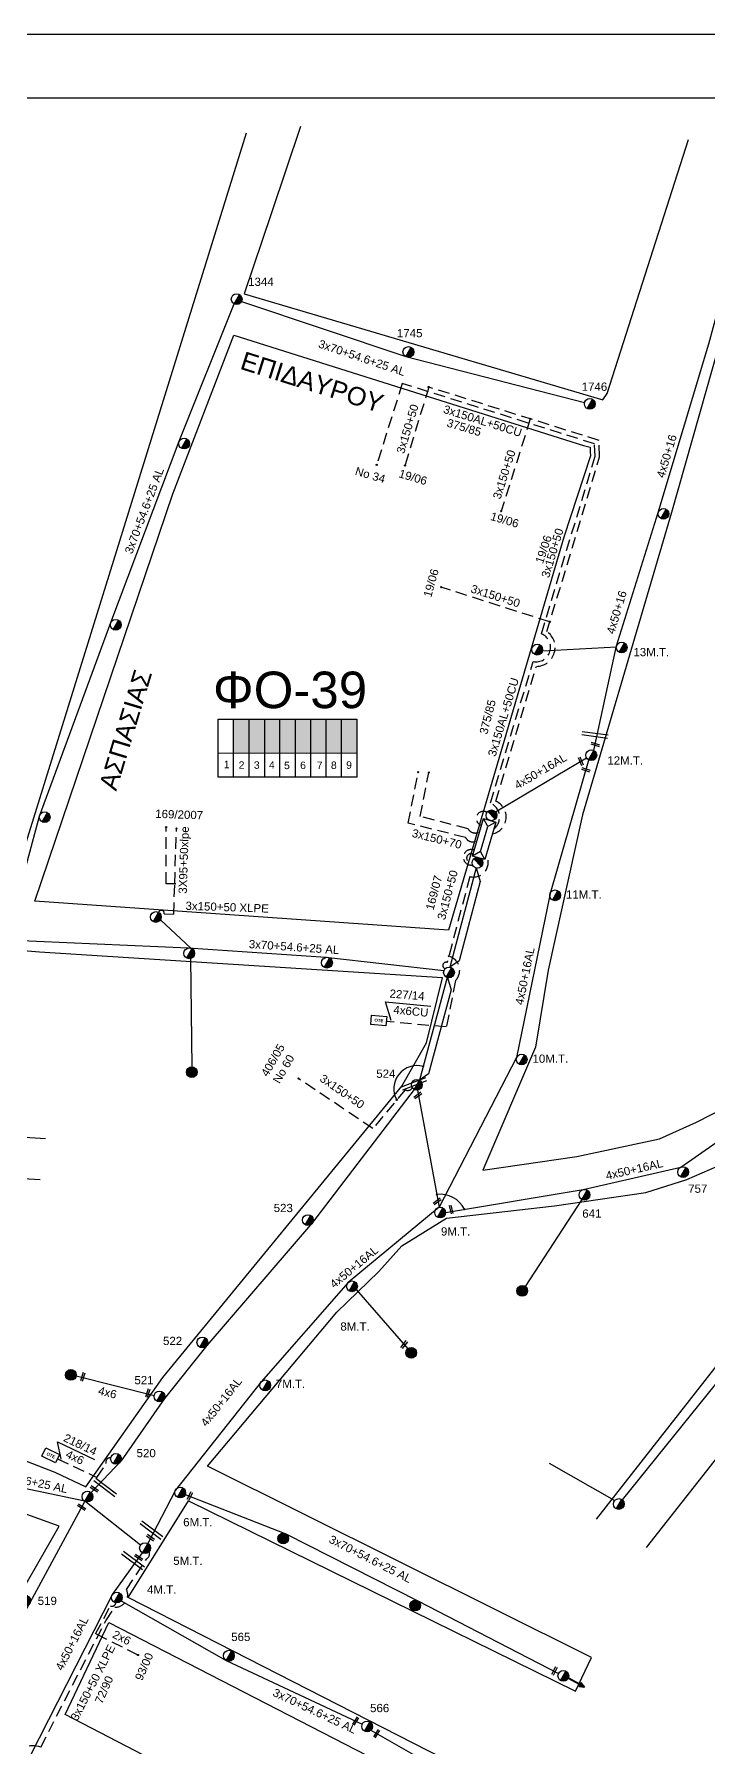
# Model space of a CAD drawing. Header units: millimetres. Extents: x 4998 to 7216, y 1887 to 2914.
# Drawn here: x 5246.8 to 5394.3, y 2533.7 to 2908.5 of the extents above; entities that cross this region are included whole.
import ezdxf
from ezdxf.enums import TextEntityAlignment as Align

# ---------------------------------------------------------------- set-up
doc = ezdxf.new("R2010")
doc.units = ezdxf.units.MM
doc.linetypes.add('DASHED', pattern=[19.05, 12.7, -6.35])
for name, color, linetype, lineweight in [('2x6', 7, 'SYN_LINE', 30), ('3x150+50', 7, 'Continuous', 30), ('3x150+50 XLPE', 7, 'SYN_LINE', 30), ('3x150+70', 7, 'Continuous', 30), ('3x150+70AL', 7, 'DASHED', 30), ('3x150AL+50CU', 7, 'Continuous', 30), ('3x70+54.6+25 AL', 7, 'SYN_LINE', 30), ('3X95+50', 7, 'Continuous', 30), ('4x50', 7, 'Continuous', 30), ('4x50+16', 7, 'Continuous', 30), ('4x50+16AL', 7, 'Continuous', 30), ('4x6', 7, 'SYN_LINE', 30), ('4x6CU', 7, 'Continuous', 30), ('Υπόβαθρο ΔΕΗ', 7, 'Continuous', 30)]:
    doc.layers.add(name, color=color, linetype=linetype, lineweight=lineweight)
for name, color, linetype in [('Pillar OTE', 7, 'Continuous'), ('text οδών', 7, 'Continuous'), ('text_kalodion', 7, 'Continuous'), ('Επίτονοι', 7, 'Continuous'), ('Επιγραφές - Σχήματα', 7, 'Continuous'), ('Καλώδια ΧΤ   3x150AL+50CU', 7, 'DASHED'), ('Μηχανική τομή', 7, 'Continuous'), ('Στύλος Ξύλινος', 7, 'Continuous'), ('Στύλος Ξύλινος @ 1', 7, 'Continuous'), ('Στύλος ΦΜ', 7, 'Continuous'), ('Στύλος ΦΜ @ 1', 7, 'Continuous'), ('Συνδέσεις', 7, 'Continuous'), ('Τομή', 7, 'Continuous'), ('Υποσταθμός εναέριος 2 στύλων', 7, 'Continuous'), ('Υποσταθμός πόλεως', 7, 'Continuous')]:
    doc.layers.add(name, color=color, linetype=linetype)
doc.styles.add('arial', font='ARIAL.TTF')
doc.styles.get("Standard").update_dxf_attribs({"font": 'ARIAL.TTF'})
doc.linetypes.add('SYN_LINE', pattern='A,0.5,-0.0001,["/\\/\\/\\/",Standard,S=0.1,R=0,X=0,Y=-0.05],-0.25', length=0.7501)
doc.dimstyles.new('ISO-25', dxfattribs={"dimtxt": 2.5, "dimasz": 2.5, "dimexe": 1.25, "dimexo": 0.625, "dimtad": 1, "dimtxsty": 'Standard', "dimcen": 2.5, "dimadec": 0, "dimazin": 0, "dimtfac": 1, "dimtmove": 0, "dimatfit": 3, "dimfxl": 1, "dimarcsym": 0})

# ---------------------------------------------------------------- blocks, each defined once
blk = doc.blocks.new('ΥΠΟΣΤΑΘΜΟΣ ΕΝΑΕΡΙΟΣ ΕΠΙ 2 ΣΤΥΛΩΝ')
at = {"layer": 'Υποσταθμός εναέριος 2 στύλων', "linetype": 'Continuous'}
for points in [[(-11.97, -2.11, 0.574793), (-8.45, -0.07, 0.268822), (-9.64, 1.98)], [(9.68, -2.15, 0.574793), (13.19, -0.1, 0.268822), (12.01, 1.95)]]:
    blk.add_hatch(color=256, dxfattribs=at).paths.add_polyline_path(points)
for p, q in [((-11.97, -2.11), (-9.64, 1.98)), ((9.68, -2.15), (12.01, 1.95))]:
    blk.add_line(p, q, dxfattribs=at)
for centre in [(-10.81, -0.07), (10.84, -0.1)]:
    blk.add_circle(centre, 2.36, dxfattribs=at)
at = {"layer": 'Υποσταθμός πόλεως', "linetype": 'Continuous', "ltscale": 40}
blk.add_lwpolyline([(-8.57, 2.82), (8.57, 2.82), (8.57, -2.82), (-8.57, -2.82)], close=True, dxfattribs=at)
for points in [[(-5.75, 0), (-8.57, 2.82)], [(-8.57, -2.82), (-5.75, 0)], [(-5.75, 0), (5.75, 0)], [(5.75, 0), (8.57, 2.82)], [(8.57, -2.82), (5.75, 0)]]:
    blk.add_lwpolyline(points, dxfattribs=at)
at = {"layer": 'Υποσταθμός εναέριος 2 στύλων', "ltscale": 40, "flags": 1}
for tag, p in [('ΜΕΤΑΣΧΗΜΑΤΙΣΜΟΣ', (14.09, 2.51)), ('ΙΣΧΥΣ', (14.07, -0.28)), ('ΑΡΙΘΜΟΣ', (14.19, -3))]:
    blk.add_attdef(tag, p, '', height=1.8, dxfattribs=at)
blk = doc.blocks.new('ΥΠΑΡΧΩΝ ΤΣΙΜΕΝΤΕΝΙΟΣ ΣΤΥΛΟΣ')
at = {"layer": 'Στύλος ΦΜ'}
blk.add_hatch(color=7, dxfattribs=at).paths.add_polyline_path([(-1.29, -2.28, 0.574793), (2.62, 0, 0.268822), (1.3, 2.27)])
at = {"layer": 'Στύλος ΦΜ', "color": 7}
blk.add_line((-1.29, -2.28), (1.3, 2.27), dxfattribs=at)
blk.add_circle((0, 0), 2.62, dxfattribs=at)
at = {"layer": 'Στύλος ΦΜ', "flags": 4}
for tag, p in [('ΑΡΙΘΜΟΣ', (-4.68, 8.05)), ('ΤΥΠΟΣ', (-4.91, 3.03))]:
    blk.add_attdef(tag, p, '', height=4, dxfattribs=at)
blk = doc.blocks.new('ΥΠΑΡΧΩΝ ΞΥΛΙΝΟΣ ΣΤΥΛΟΣ')
at = {"layer": 'Στύλος Ξύλινος'}
h = blk.add_hatch(color=7, dxfattribs=at)
h.paths.add_polyline_path([(-2.62, 0, 0.270008), (-1.29, -2.28), (1.3, 2.27, 0.576266)])
h.paths.add_polyline_path([(-1.29, -2.28, 0.574793), (2.62, 0, 0.268822), (1.3, 2.27)])
at = {"layer": 'Στύλος Ξύλινος', "color": 7}
blk.add_line((-1.29, -2.28), (1.3, 2.27), dxfattribs=at)
blk.add_circle((0, 0), 2.62, dxfattribs=at)
at = {"layer": 'Στύλος Ξύλινος', "flags": 4}
for tag, p in [('ΑΡΙΘΜΟΣ', (-4.91, 8.6)), ('ΤΥΠΟΣ', (-4.85, 3.39))]:
    blk.add_attdef(tag, p, '', height=4, dxfattribs=at)
blk = doc.blocks.new('_ΣΥΝΔΕΣΗ')
at = {"layer": 'Συνδέσεις', "linetype": 'SYN_LINE', "ltscale": 40}
blk.add_hatch(color=256, dxfattribs=at).paths.add_polyline_path([(0.5, 0, 1), (-0.5, 0, 1)])
at = {"layer": 'Συνδέσεις'}
blk.add_circle((0, 0), 0.5, dxfattribs=at)
blk = doc.blocks.new('ΤΟΜΗ')
at = {"layer": 'Τομή', "ltscale": 40}
for p, q in [((-5.7, 0), (17.1, 0)), ((-5.7, -2.8), (17.1, -2.8))]:
    blk.add_line(p, q, dxfattribs=at)
blk = doc.blocks.new('ΜΗΧΑΝΙΚΗ ΤΟΜΗ')
at = {"layer": 'Μηχανική τομή', "ltscale": 40}
for p, q in [((-1.9, 0.8), (5.7, 0.8)), ((-1.9, -0.8), (5.7, -0.8))]:
    blk.add_line(p, q, dxfattribs=at)
blk = doc.blocks.new('ΕΠΙΤΟΝΟΣ')
at = {"layer": 'Επίτονοι', "lineweight": 40, "ltscale": 40}
blk.add_hatch(color=256, dxfattribs=at).paths.add_polyline_path([(-1.13, 6.47), (0, 9.1), (1.13, 6.47)])
for p, q in [((-1.13, 6.47), (0, 9.1)), ((0, 9.1), (1.13, 6.47)), ((1.13, 6.47), (-1.13, 6.47)), ((-1.13, 6.47), (0, 6.47)), ((0, 6.47), (0, 0))]:
    blk.add_line(p, q, dxfattribs=at)
blk = doc.blocks.new('PILLAR ΟΤΕ')
at = {"layer": 'Pillar OTE', "ltscale": 40}
blk.add_lwpolyline([(-3.31, 2.02), (3.39, 2.02), (3.39, -1.99), (-3.31, -1.99)], close=True, dxfattribs=at)
at = {"layer": 'Pillar OTE', "insert": (-1.81, 0.71), "char_height": 1.3575, "width": 109.961, "attachment_point": 1}
blk.add_mtext('{\\fArial|b1|i0|c161|p34;OTE}', dxfattribs=at)

msp = doc.modelspace()

# ---------------------------------------------------------------- hatches: boundary and pattern name
at = {"layer": 'Καλώδια ΧΤ   3x150AL+50CU', "linetype": 'DASHED', "lineweight": -3, "ltscale": 0.2}
h = msp.add_hatch(color=27, dxfattribs=at)
h.dxf.hatch_style = 1
h.paths.add_polyline_path([(5293.89, 2758.58), (5290.45, 2758.58), (5290.45, 2751.22), (5293.89, 2751.22)])
h = msp.add_hatch(color=6, dxfattribs=at)
h.dxf.hatch_style = 1
h.paths.add_polyline_path([(5293.89, 2751.22), (5297.33, 2751.21), (5297.33, 2758.58), (5293.89, 2758.58)])
h = msp.add_hatch(color=62, dxfattribs=at)
h.dxf.hatch_style = 1
h.paths.add_polyline_path([(5300.63, 2758.58), (5297.33, 2758.58), (5297.33, 2751.21), (5300.63, 2751.21)])
h = msp.add_hatch(color=133, dxfattribs=at)
h.dxf.hatch_style = 1
h.paths.add_polyline_path([(5300.63, 2751.21), (5304.02, 2751.21), (5304.02, 2758.58), (5300.63, 2758.58)])
h = msp.add_hatch(color=2, dxfattribs=at)
h.dxf.hatch_style = 1
h.paths.add_polyline_path([(5304.02, 2751.21), (5307.41, 2751.2), (5307.41, 2758.58), (5304.02, 2758.58)])
h = msp.add_hatch(color=85, dxfattribs=at)
h.dxf.hatch_style = 1
h.paths.add_polyline_path([(5307.35, 2751.21), (5310.75, 2751.2), (5310.75, 2758.58), (5307.35, 2758.58)])
h = msp.add_hatch(color=30, dxfattribs=at)
h.dxf.hatch_style = 1
h.paths.add_polyline_path([(5310.69, 2751.21), (5314.09, 2751.21), (5314.09, 2758.58), (5310.69, 2758.58)])
h = msp.add_hatch(color=173, dxfattribs=at)
h.dxf.hatch_style = 1
h.paths.add_polyline_path([(5314.01, 2751.21), (5317.41, 2751.2), (5317.41, 2758.58), (5314.01, 2758.58)])

# ---------------------------------------------------------------- linework, layer by layer
at = {"lineweight": -3}
msp.add_lwpolyline([(5037.13, 2894.56), (6989.09, 2894.56), (6989.09, 1899.95), (5037.13, 1899.95)], close=True, dxfattribs=at)
at = {"layer": '2x6', "color": 133, "linetype": 'SYN_LINE', "lineweight": -3, "ltscale": 20}
msp.add_lwpolyline([(5373.93, 2587.55), (5359.64, 2595.71)], dxfattribs=at)
at = {"layer": '2x6', "color": 1, "linetype": 'DASHED', "lineweight": -3, "ltscale": 0.2}
msp.add_lwpolyline([(5269.57, 2553.76), (5260.28, 2558.42), (5263.52, 2564.52, 0.513589), (5264.7, 2565.18, -6.99348)], format="xyb", dxfattribs=at)
at = {"layer": '3x150+50', "color": 85, "linetype": 'DASHED', "lineweight": -3, "ltscale": 0.2}
for points in [[(5333.22, 2831.3), (5328.03, 2814.11)], [(5355.47, 2824.32), (5349.09, 2804.12)], [(5359.75, 2779.88), (5335.93, 2787.48)]]:
    msp.add_lwpolyline(points, dxfattribs=at)
at = {"layer": '3x150+50', "color": 2, "linetype": 'DASHED', "lineweight": -3, "ltscale": 0.2}
msp.add_lwpolyline([(5345.81, 2728.82, -0.67334), (5342.21, 2724.16), (5337.27, 2705.35, 1.044425), (5336.83, 2703.99)], format="xyb", dxfattribs=at)
at = {"layer": '3x150+50', "color": 6, "linetype": 'DASHED', "lineweight": -3, "ltscale": 0.2}
msp.add_lwpolyline([(5329.64, 2677.93, -0.423242), (5328.06, 2677.49), (5321, 2669), (5304.69, 2679.94)], format="xyb", dxfattribs=at)
at = {"layer": '3x150+50 XLPE', "color": 2, "linetype": 'DASHED', "lineweight": -3, "ltscale": 0.2}
msp.add_lwpolyline([(5274.06, 2716.31, -0.923095), (5275.32, 2715.98), (5277.39, 2715.91), (5277.61, 2722.58)], format="xyb", dxfattribs=at)
at = {"layer": '3x150+50 XLPE', "color": 30, "linetype": 'DASHED', "lineweight": -3, "ltscale": 0.2}
msp.add_lwpolyline([(5248.27, 2533.6), (5262.49, 2561.25), (5264.47, 2564.23, 0.571685), (5267.04, 2568.11), (5271.48, 2574.82, 0.37172), (5272.01, 2576.4)], format="xyb", dxfattribs=at)
at = {"layer": '3x150+70', "color": 27, "linetype": 'DASHED', "lineweight": -3, "ltscale": 0.2}
msp.add_lwpolyline([(5343.82, 2732.05, -0.448297), (5341.28, 2732.69), (5328.74, 2735.82), (5330.93, 2746.99)], format="xyb", dxfattribs=at)
at = {"layer": '3x150+70', "color": 30, "linetype": 'DASHED', "lineweight": -3, "ltscale": 0.2}
msp.add_lwpolyline([(5344.39, 2733.98, -0.448297), (5341.85, 2734.63), (5331.33, 2737.31), (5333.25, 2746.92)], format="xyb", dxfattribs=at)
at = {"layer": '3x150+70AL', "color": 30, "lineweight": -3, "ltscale": 0.2}
msp.add_lwpolyline([(5226.17, 2496.01, -0.655151), (5227.62, 2502.4), (5242.31, 2530.96, -0.405908), (5248.27, 2533.6, -0.613234)], format="xyb", dxfattribs=at)
at = {"layer": '3x150AL+50CU', "color": 173, "linetype": 'DASHED', "lineweight": -3, "ltscale": 0.2}
msp.add_lwpolyline([(5357.92, 2777.29), (5369.64, 2816.14), (5369.54, 2818.86), (5327.42, 2832.07), (5321.84, 2814.28)], dxfattribs=at)
at = {"layer": '3x150AL+50CU', "color": 85, "linetype": 'DASHED', "lineweight": -3, "ltscale": 0.2}
msp.add_lwpolyline([(5347.18, 2733.49, 0.740543), (5347.9, 2740.62), (5356.81, 2770.15, 0.72502), (5359.11, 2777.77), (5370.64, 2816.01), (5370.51, 2819.61), (5333.22, 2831.3)], format="xyb", dxfattribs=at)
at = {"layer": '3x150AL+50CU', "color": 173, "linetype": 'DASHED', "lineweight": -3, "ltscale": 0.2}
msp.add_lwpolyline([(5347.48, 2734.53, 0.555236), (5346.75, 2740.26), (5356.09, 2771.21, 0.90939), (5357.92, 2777.29)], format="xyb", dxfattribs=at)
at = {"layer": '3x70+54.6+25 AL', "color": 2, "linetype": 'SYN_LINE', "lineweight": -3, "ltscale": 20}
for points in [[(5336.53, 2703.5), (5310.72, 2706.45), (5280.57, 2708.5), (5240.7, 2710.2), (5247.98, 2737.36), (5263.63, 2779.76), (5278.61, 2819.45), (5290.6, 2849.51)], [(5292.23, 2850.01), (5328.18, 2837.95), (5367.35, 2827.91)], [(5281.09, 2706.2), (5281.32, 2682.51)]]:
    msp.add_lwpolyline(points, dxfattribs=at)
at = {"layer": '3x70+54.6+25 AL', "color": 5, "linetype": 'SYN_LINE', "lineweight": -3, "ltscale": 20}
msp.add_lwpolyline([(5358.14, 2773.53), (5374.31, 2774.44)], dxfattribs=at)
at = {"layer": '3x70+54.6+25 AL', "color": 6, "linetype": 'SYN_LINE', "lineweight": -3, "ltscale": 20}
for points in [[(5343.58, 2726.03), (5337.88, 2704.32)], [(5337.29, 2702.04), (5331.21, 2679.59)]]:
    msp.add_lwpolyline(points, dxfattribs=at)
at = {"layer": '3x70+54.6+25 AL', "color": 133, "linetype": 'SYN_LINE', "lineweight": -3, "ltscale": 20}
for points in [[(5343.58, 2726.03), (5344.47, 2723.1), (5339.91, 2705.72), (5337.88, 2704.32)], [(5337.37, 2702.02), (5338.17, 2699.36), (5333.19, 2680.97), (5331.21, 2679.59)], [(5330.79, 2677.4), (5335.5, 2651.77)], [(5427.63, 2658.3), (5403.53, 2622.36), (5375.58, 2587.73)], [(5366.73, 2653.48), (5354.33, 2634.45)]]:
    msp.add_lwpolyline(points, dxfattribs=at)
at = {"layer": '3x70+54.6+25 AL', "color": 2, "linetype": 'SYN_LINE', "lineweight": -3, "ltscale": 12}
msp.add_lwpolyline([(5274.46, 2714.65), (5281.17, 2708.46)], dxfattribs=at)
at = {"layer": '3x70+54.6+25 AL', "color": 62, "linetype": 'SYN_LINE', "lineweight": -3, "ltscale": 20}
for points in [[(5317.36, 2633.76), (5328.62, 2620.79)], [(5279.9, 2588.86), (5301.95, 2580.29), (5330.84, 2565.61), (5361.64, 2549.74)]]:
    msp.add_lwpolyline(points, dxfattribs=at)
at = {"layer": '3x70+54.6+25 AL', "color": 30, "linetype": 'SYN_LINE', "lineweight": -3, "ltscale": 20}
msp.add_lwpolyline([(5270.13, 2577.82), (5257.92, 2587.41), (5226.54, 2594.02), (5195.73, 2605.48), (5176.05, 2611.95), (5162.37, 2616.49)], dxfattribs=at)
at = {"layer": '3x70+54.6+25 AL', "color": 1, "linetype": 'SYN_LINE', "lineweight": -3, "ltscale": 20}
for points in [[(5265.87, 2565.63), (5288.9, 2552.59), (5318.67, 2538.63)], [(5320.56, 2537.29), (5342.5, 2524.78), (5367.62, 2513.55)]]:
    msp.add_lwpolyline(points, dxfattribs=at)
at = {"layer": '3X95+50', "color": 2, "linetype": 'DASHED', "lineweight": -3, "ltscale": 0.2}
for points in [[(5277.61, 2722.58), (5275.7, 2722.58), (5275.75, 2734.98)], [(5277.61, 2722.58), (5278, 2734.68)]]:
    msp.add_lwpolyline(points, dxfattribs=at)
at = {"layer": '4x50', "color": 6, "lineweight": -3, "ltscale": 0.2}
msp.add_lwpolyline([(5330.05, 2677.55), (5307.81, 2648.42), (5284.61, 2621.5), (5275.36, 2609.93), (5265.87, 2596.3), (5259.31, 2589.3)], dxfattribs=at)
at = {"layer": '4x50+16', "color": 5, "lineweight": -3, "ltscale": 0.2}
msp.add_lwpolyline([(5369.4, 2751.74), (5374.35, 2774.62), (5383.48, 2803.8), (5394.56, 2840.73), (5401.57, 2866.59), (5407.99, 2888.83)], dxfattribs=at)
at = {"layer": '4x50+16', "color": 1, "lineweight": -3, "ltscale": 0.2}
msp.add_lwpolyline([(5257.92, 2587.41), (5245.9, 2565.15), (5235.47, 2546.84), (5226.5, 2529.67), (5213.72, 2507.28)], dxfattribs=at)
at = {"layer": '4x50+16AL', "color": 62, "lineweight": -3, "ltscale": 0.2}
for points in [[(5368.31, 2749.82), (5359.79, 2720.43), (5352.47, 2684.51), (5335.5, 2651.77), (5315.57, 2635.28), (5296.56, 2613.59), (5277.78, 2589.87), (5271.7, 2578.19)], [(5347.87, 2738.29), (5367.8, 2750.11)]]:
    msp.add_lwpolyline(points, dxfattribs=at)
at = {"layer": '4x50+16AL', "color": 133, "lineweight": -3, "ltscale": 0.2}
msp.add_lwpolyline([(5336.89, 2650.64), (5367.07, 2655.65), (5388.46, 2660.55), (5411.61, 2676.75)], dxfattribs=at)
at = {"layer": '4x50+16AL', "color": 1, "lineweight": -3, "ltscale": 0.2}
msp.add_lwpolyline([(5229.69, 2500.16), (5246.04, 2531.8), (5263.98, 2567.03), (5270.53, 2576.15)], dxfattribs=at)
at = {"layer": '4x50+16AL', "color": 62, "linetype": 'DASHED', "lineweight": -3, "ltscale": 0.2}
msp.add_arc((5345.19, 2736.87), 1.55, 59.6401, 255.1048, dxfattribs=at)
at = {"layer": '4x50+16AL', "color": 2, "linetype": 'DASHED', "lineweight": -3, "ltscale": 0.2}
msp.add_arc((5342.51, 2728.37), 1.7, 66.2718, 280.0987, dxfattribs=at)
at = {"layer": '4x50+16AL', "color": 6, "linetype": 'DASHED', "lineweight": -3, "ltscale": 0.2}
msp.add_arc((5342.53, 2728.17), 1, 65.339, 280.3738, dxfattribs=at)
at = {"layer": '4x6', "color": 6, "linetype": 'SYN_LINE', "lineweight": -3, "ltscale": 20}
msp.add_lwpolyline([(5273.1, 2610.51), (5256.01, 2614.78)], dxfattribs=at)
at = {"layer": '4x6', "color": 6, "linetype": 'DASHED', "lineweight": -3, "ltscale": 0.2}
msp.add_lwpolyline([(5251.95, 2596.73), (5260.55, 2592.65), (5262.6, 2595.65, -0.573665), (5263.6, 2596.95, -4.499272)], format="xyb", dxfattribs=at)
at = {"layer": '4x6CU', "color": 2, "linetype": 'DASHED', "lineweight": -3, "ltscale": 0.2}
msp.add_lwpolyline([(5337.62, 2706.71, -0.578522), (5339.07, 2701.37), (5337.07, 2691.23), (5323.92, 2692.41)], format="xyb", dxfattribs=at)
at = {"layer": 'Pillar OTE', "lineweight": -3, "ltscale": 40}
for points in [[(5287.12, 2745.94), (5287.13, 2758.58), (5317.46, 2758.58), (5317.46, 2745.91), (5287.12, 2745.94)], [(5290.45, 2745.94), (5290.45, 2758.58)], [(5293.89, 2745.93), (5293.89, 2758.58)], [(5297.33, 2745.93), (5297.33, 2758.58)], [(5300.63, 2745.93), (5300.63, 2758.58)], [(5304.02, 2745.92), (5304.02, 2758.58)], [(5307.41, 2745.92), (5307.41, 2758.58)], [(5310.75, 2745.92), (5310.75, 2758.58)], [(5314.14, 2745.91), (5314.14, 2758.58)], [(5287.12, 2751.22), (5317.46, 2751.19)]]:
    msp.add_lwpolyline(points, dxfattribs=at)
at = {"layer": 'Επιγραφές - Σχήματα', "lineweight": -3}
msp.add_lwpolyline([(4997.89, 2908.51), (7215.51, 2908.51), (7216.21, 1889.37), (4997.89, 1889.37)], close=True, dxfattribs=at)
at = {"layer": 'Υπόβαθρο ΔΕΗ', "color": 7, "lineweight": -3}
for points in [[(5040.91, 2746.73), (5145.92, 2727.09), (5241.15, 2718.94), (5293.31, 2886.95)], [(5305.14, 2888.34), (5298.8, 2869.44), (5292.85, 2851.69), (5371.32, 2828.52), (5372.33, 2829.89), (5390.08, 2885.48)], [(5410.5, 2888.72), (5386.35, 2803.82), (5366.86, 2737.65), (5359.37, 2703.67), (5356.58, 2686.8), (5345.09, 2659.89), (5365.68, 2662.84), (5383.79, 2666.75), (5391.88, 2670.39), (5401.74, 2675.42)], [(5175.23, 2662.06), (5166.48, 2627.27), (5214.2, 2608.18), (5251.38, 2593.82), (5258.12, 2590.58), (5274.97, 2614.52), (5327.32, 2678.28), (5332.77, 2687.74), (5336.25, 2701.95), (5247.97, 2707.58), (5171.54, 2713.95), (5140.85, 2716.87), (5141.8, 2672.02), (5232.19, 2667.92), (5249.29, 2666.83)], [(5323.77, 2696.72), (5333.71, 2695.79)], [(5349.53, 2524.41), (5267.44, 2566.38), (5280.61, 2587.52), (5365.33, 2545.82), (5368.9, 2553.23), (5284.8, 2595.11), (5313.11, 2628.81), (5322.29, 2637.7), (5327.37, 2643.34), (5337.11, 2649.4), (5360.73, 2652.06), (5380.76, 2655.03), (5389.76, 2657.87), (5396.44, 2660.79), (5403.21, 2664.86), (5406.13, 2666.94), (5408.51, 2668.47), (5413.67, 2667.71), (5416.82, 2666.25), (5420.2, 2663.56), (5428.06, 2657.66), (5369.88, 2583.5)], [(5175.23, 2662.06), (5248.12, 2657.84)], [(5380.9, 2577.33), (5438.25, 2650.19), (5455.91, 2637.23), (5495.73, 2608.77), (5496.76, 2607.12), (5496.76, 2605.49), (5457.06, 2534.54), (5455.83, 2532.34)], [(5083.76, 2274.65), (5096.74, 2272.65), (5192.17, 2467.3), (5192.17, 2467.3), (5229.05, 2541.4), (5252.31, 2581.96), (5231.01, 2589.59), (5201.29, 2600.66), (5182.25, 2608.12), (5181.63, 2608.3), (5181.22, 2608.22), (5180.96, 2608.1), (5180.82, 2607.95), (5180.72, 2607.84), (5174.49, 2588.24), (5165.82, 2561.38)], [(5251.95, 2600.41), (5260.02, 2596.54)], [(5360.75, 2485.18), (5253.6, 2540.75), (5263.15, 2560.85), (5368.91, 2506.46)]]:
    msp.add_lwpolyline(points, dxfattribs=at)
msp.add_lwpolyline([(5247, 2718.74), (5277.2, 2807.92), (5290.58, 2842.64), (5367.11, 2818.51), (5368.56, 2818.12), (5368.58, 2817.14), (5368.63, 2816.27), (5362.8, 2798.4), (5337.52, 2712.41)], close=True, dxfattribs=at)
at = {"layer": 'Υπόβαθρο ΔΕΗ', "lineweight": -3}
for centre, radius, start, end in [((5330.61, 2677.72), 5.04, 73.7526, 209.2111), ((5335.74, 2648.7), 5.92, 26.4435, 97.263)]:
    msp.add_arc(centre, radius, start, end, dxfattribs=at)

# ---------------------------------------------------------------- block references
at = {"layer": 'Pillar OTE'}
for p, xscale, yscale, zscale, rotation in [((5322.25, 2692.65), 0.5, 0.5, 0.5, 355), ((5250.42, 2597.47), 0.4999999999999999, 0.4999999999999999, 0.4999999999999999, 334.6554752980338)]:
    msp.add_blockref('PILLAR ΟΤΕ', p, dxfattribs=dict(at, xscale=xscale, yscale=yscale, zscale=zscale, rotation=rotation))
at = {"layer": 'Επίτονοι', "lineweight": -3, "xscale": 0.449999999999818, "yscale": 0.449999999999818, "zscale": 0.449999999999818, "rotation": 242.1795902003031}
msp.add_blockref('ΕΠΙΤΟΝΟΣ', (5363.74, 2548.67), dxfattribs=at)
at = {"layer": 'Μηχανική τομή', "lineweight": -3}
for p, xscale, yscale, zscale, rotation in [((5370.19, 2752.88), 0.2499999999999678, 0.2499999999999678, 0.2499999999999678, 162.5592324630554), ((5366.3, 2749.84), 0.2499999999999677, 0.2499999999999677, 0.2499999999999677, 293.2607408457723), ((5368.14, 2747.35), 0.2499999999999678, 0.2499999999999678, 0.2499999999999678, 162.5592324630554), ((5331.2, 2676.5), 0.2499999999999677, 0.2499999999999677, 0.2499999999999677, 216.1328849974997), ((5335.47, 2653.28), 0.2499999999999677, 0.2499999999999677, 0.2499999999999677, 216.1328849974997), ((5337.98, 2651.73), 0.2499999999999677, 0.2499999999999677, 0.2499999999999677, 283.0539886761105), ((5328.11, 2622.09), 0.2499999999999678, 0.2499999999999678, 0.2499999999999678, 232.0074305836248), ((5257.61, 2615.06), 0.2499999999999677, 0.2499999999999677, 0.2499999999999677, 251.112034233637), ((5271.85, 2611.51), 0.2499999999999677, 0.2499999999999677, 0.2499999999999677, 251.112034233637), ((5260.39, 2589.81), 0.2499999999999677, 0.2499999999999677, 0.2499999999999677, 145.0153048089944), ((5257.62, 2585.82), 0.2499999999999677, 0.2499999999999677, 0.2499999999999677, 145.0153048089944), ((5281.1, 2588.96), 0.2499999999999677, 0.2499999999999677, 0.2499999999999677, 242.992804336307), ((5272.71, 2579.13), 0.2499999999999677, 0.2499999999999677, 0.2499999999999677, 145.0153048089944), ((5270.1, 2574.79), 0.2499999999999677, 0.2499999999999677, 0.2499999999999677, 145.0153048089944), ((5360.93, 2550.67), 0.2499999999999677, 0.2499999999999677, 0.2499999999999677, 242.992804336307), ((5317, 2538.89), 0.2499999999999677, 0.2499999999999677, 0.2499999999999677, 57.4529890850747), ((5321.62, 2536.12), 0.2499999999999677, 0.2499999999999677, 0.2499999999999677, 57.4529890850747)]:
    msp.add_blockref('ΜΗΧΑΝΙΚΗ ΤΟΜΗ', p, dxfattribs=dict(at, xscale=xscale, yscale=yscale, zscale=zscale, rotation=rotation))
at = {"layer": 'Στύλος Ξύλινος @ 1', "lineweight": -3, "ltscale": 40}
for p, xscale, yscale, zscale in [((5281.34, 2681.33), 0.4499999999998181, 0.4499999999998181, 0.4499999999998181), ((5353.69, 2633.46), 0.4499999999998181, 0.4499999999998181, 0.4499999999998181), ((5329.39, 2619.9), 0.4499999999998181, 0.4499999999998181, 0.4499999999998181), ((5254.87, 2615.07), 0.4499999999998181, 0.4499999999998181, 0.4499999999998181), ((5301.36, 2579.26), 0.4499999999997534, 0.4499999999997534, 0.4499999999997534), ((5330.26, 2564.59), 0.4499999999997534, 0.4499999999997534, 0.4499999999997534)]:
    msp.add_blockref('ΥΠΑΡΧΩΝ ΞΥΛΙΝΟΣ ΣΤΥΛΟΣ', p, dxfattribs=dict(at, xscale=xscale, yscale=yscale, zscale=zscale))
at = {"layer": 'Στύλος ΦΜ @ 1', "lineweight": -3, "ltscale": 40}
ref = msp.add_blockref('ΥΠΑΡΧΩΝ ΤΣΙΜΕΝΤΕΝΙΟΣ ΣΤΥΛΟΣ', (5291.18, 2850.54), dxfattribs=dict(at, xscale=0.4499999999997888, yscale=0.4499999999997888, zscale=0.4499999999997888))
ref.add_attrib('ΤΥΠΟΣ', '1344', (5293.68, 2853.43), dxfattribs={"layer": 'Στύλος ΦΜ', "height": 1.8, "flags": 4})
ref = msp.add_blockref('ΥΠΑΡΧΩΝ ΤΣΙΜΕΝΤΕΝΙΟΣ ΣΤΥΛΟΣ', (5328.77, 2838.97), dxfattribs=dict(at, xscale=0.4499999999998303, yscale=0.4499999999998303, zscale=0.4499999999998303))
ref.add_attrib('ΤΥΠΟΣ', '1745', (5326.26, 2842.19), dxfattribs={"layer": 'Στύλος ΦΜ', "height": 1.8, "flags": 4})
ref = msp.add_blockref('ΥΠΑΡΧΩΝ ΤΣΙΜΕΝΤΕΝΙΟΣ ΣΤΥΛΟΣ', (5368.49, 2827.61), dxfattribs=dict(at, xscale=0.4499999999999166, yscale=0.4499999999999166, zscale=0.4499999999999166))
ref.add_attrib('ΤΥΠΟΣ', '1746', (5366.71, 2830.47), dxfattribs={"layer": 'Στύλος ΦΜ', "height": 1.8, "rotation": 360, "flags": 4})
for p, xscale, yscale, zscale in [((5279.67, 2818.92), 0.4499999999998181, 0.4499999999998181, 0.4499999999998181), ((5384.63, 2803.54), 0.4499999999996954, 0.4499999999996954, 0.4499999999996954), ((5264.69, 2779.26), 0.4499999999998181, 0.4499999999998181, 0.4499999999998181), ((5356.99, 2773.82), 0.4499999999996954, 0.4499999999996954, 0.4499999999996954), ((5249.14, 2737.15), 0.4499999999998181, 0.4499999999998181, 0.4499999999998181), ((5273.48, 2715.29), 0.4499999999998181, 0.4499999999998181, 0.4499999999998181), ((5280.79, 2707.34), 0.4499999999998181, 0.4499999999998181, 0.4499999999998181), ((5310.94, 2705.3), 0.4499999999998181, 0.4499999999998181, 0.4499999999998181), ((5337.66, 2703.16), 0.4499999999998181, 0.4499999999998181, 0.4499999999998181), ((5258.5, 2588.44), 0.4499999999996954, 0.4499999999996954, 0.4499999999996954), ((5374.84, 2586.81), 0.4499999999998344, 0.4499999999998344, 0.4499999999998344), ((5362.69, 2549.2), 0.4499999999996954, 0.4499999999996954, 0.4499999999996954)]:
    msp.add_blockref('ΥΠΑΡΧΩΝ ΤΣΙΜΕΝΤΕΝΙΟΣ ΣΤΥΛΟΣ', p, dxfattribs=dict(at, xscale=xscale, yscale=yscale, zscale=zscale))
ref = msp.add_blockref('ΥΠΑΡΧΩΝ ΤΣΙΜΕΝΤΕΝΙΟΣ ΣΤΥΛΟΣ', (5375.47, 2774.28), dxfattribs=dict(at, xscale=0.4499999999997109, yscale=0.4499999999997109, zscale=0.4499999999997109))
ref.add_attrib('ΤΥΠΟΣ', '13M.T.', (5378.05, 2772.38), dxfattribs={"layer": 'Στύλος ΦΜ', "height": 1.8, "flags": 4})
ref = msp.add_blockref('ΥΠΑΡΧΩΝ ΤΣΙΜΕΝΤΕΝΙΟΣ ΣΤΥΛΟΣ', (5368.82, 2750.71), dxfattribs=dict(at, xscale=0.4499999999997401, yscale=0.4499999999997401, zscale=0.4499999999997401))
ref.add_attrib('ΤΥΠΟΣ', '12M.T.', (5372.34, 2748.66), dxfattribs={"layer": 'Στύλος ΦΜ', "height": 1.8, "flags": 4})
ref = msp.add_blockref('ΥΠΑΡΧΩΝ ΤΣΙΜΕΝΤΕΝΙΟΣ ΣΤΥΛΟΣ', (5360.9, 2720.04), dxfattribs=dict(at, xscale=0.4499999999997401, yscale=0.4499999999997401, zscale=0.4499999999997401))
ref.add_attrib('ΤΥΠΟΣ', '11M.T.', (5363.27, 2719.32), dxfattribs={"layer": 'Στύλος ΦΜ', "height": 1.8, "flags": 4})
ref = msp.add_blockref('ΥΠΑΡΧΩΝ ΤΣΙΜΕΝΤΕΝΙΟΣ ΣΤΥΛΟΣ', (5353.58, 2684.11), dxfattribs=dict(at, xscale=0.4499999999997401, yscale=0.4499999999997401, zscale=0.4499999999997401))
ref.add_attrib('ΤΥΠΟΣ', '10M.T.', (5355.95, 2683.39), dxfattribs={"layer": 'Στύλος ΦΜ', "height": 1.8, "flags": 4})
ref = msp.add_blockref('ΥΠΑΡΧΩΝ ΤΣΙΜΕΝΤΕΝΙΟΣ ΣΤΥΛΟΣ', (5330.63, 2678.57), dxfattribs=dict(at, xscale=0.4499999999996995, yscale=0.4499999999996995, zscale=0.4499999999996995))
ref.add_attrib('ΤΥΠΟΣ', '524', (5321.74, 2680.1), dxfattribs={"layer": 'Στύλος ΦΜ', "height": 1.8, "flags": 4})
ref = msp.add_blockref('ΥΠΑΡΧΩΝ ΤΣΙΜΕΝΤΕΝΙΟΣ ΣΤΥΛΟΣ', (5388.93, 2659.47), dxfattribs=dict(at, xscale=0.4499999999998061, yscale=0.4499999999998061, zscale=0.4499999999998061))
ref.add_attrib('ΤΥΠΟΣ', '757', (5390.04, 2654.93), dxfattribs={"layer": 'Στύλος ΦΜ', "height": 1.8, "flags": 4})
ref = msp.add_blockref('ΥΠΑΡΧΩΝ ΤΣΙΜΕΝΤΕΝΙΟΣ ΣΤΥΛΟΣ', (5367.31, 2654.5), dxfattribs=dict(at, xscale=0.4499999999998061, yscale=0.4499999999998061, zscale=0.4499999999998061))
ref.add_attrib('ΤΥΠΟΣ', '641', (5366.84, 2649.49), dxfattribs={"layer": 'Στύλος ΦΜ', "height": 1.8, "flags": 4})
ref = msp.add_blockref('ΥΠΑΡΧΩΝ ΤΣΙΜΕΝΤΕΝΙΟΣ ΣΤΥΛΟΣ', (5306.77, 2648.96), dxfattribs=dict(at, xscale=0.4499999999996995, yscale=0.4499999999996995, zscale=0.4499999999996995))
ref.add_attrib('ΤΥΠΟΣ', '523', (5299.28, 2650.71), dxfattribs={"layer": 'Στύλος ΦΜ', "height": 1.8, "flags": 4})
ref = msp.add_blockref('ΥΠΑΡΧΩΝ ΤΣΙΜΕΝΤΕΝΙΟΣ ΣΤΥΛΟΣ', (5335.72, 2650.61), dxfattribs=dict(at, xscale=0.4499999999997742, yscale=0.4499999999997742, zscale=0.4499999999997742))
ref.add_attrib('ΤΥΠΟΣ', '9M.T.', (5335.9, 2645.58), dxfattribs={"layer": 'Στύλος ΦΜ', "height": 1.8, "flags": 4})
ref = msp.add_blockref('ΥΠΑΡΧΩΝ ΤΣΙΜΕΝΤΕΝΙΟΣ ΣΤΥΛΟΣ', (5316.42, 2634.46), dxfattribs=dict(at, xscale=0.4499999999997742, yscale=0.4499999999997742, zscale=0.4499999999997742))
ref.add_attrib('ΤΥΠΟΣ', '8M.T.', (5313.88, 2624.77), dxfattribs={"layer": 'Στύλος ΦΜ', "height": 1.8, "flags": 4})
ref = msp.add_blockref('ΥΠΑΡΧΩΝ ΤΣΙΜΕΝΤΕΝΙΟΣ ΣΤΥΛΟΣ', (5283.66, 2622.19), dxfattribs=dict(at, xscale=0.4499999999996995, yscale=0.4499999999996995, zscale=0.4499999999996995))
ref.add_attrib('ΤΥΠΟΣ', '522', (5275.05, 2621.61), dxfattribs={"layer": 'Στύλος ΦΜ', "height": 1.8, "flags": 4})
ref = msp.add_blockref('ΥΠΑΡΧΩΝ ΤΣΙΜΕΝΤΕΝΙΟΣ ΣΤΥΛΟΣ', (5274.27, 2610.36), dxfattribs=dict(at, xscale=0.4499999999996995, yscale=0.4499999999996995, zscale=0.4499999999996995))
ref.add_attrib('ΤΥΠΟΣ', '521', (5268.78, 2613.03), dxfattribs={"layer": 'Στύλος ΦΜ', "height": 1.8, "flags": 4})
ref = msp.add_blockref('ΥΠΑΡΧΩΝ ΤΣΙΜΕΝΤΕΝΙΟΣ ΣΤΥΛΟΣ', (5297.42, 2612.78), dxfattribs=dict(at, xscale=0.4499999999997742, yscale=0.4499999999997742, zscale=0.4499999999997742))
ref.add_attrib('ΤΥΠΟΣ', '7M.T.', (5299.75, 2612.23), dxfattribs={"layer": 'Στύλος ΦΜ', "height": 1.8, "flags": 4})
ref = msp.add_blockref('ΥΠΑΡΧΩΝ ΤΣΙΜΕΝΤΕΝΙΟΣ ΣΤΥΛΟΣ', (5264.75, 2596.69), dxfattribs=dict(at, xscale=0.449999999999702, yscale=0.449999999999702, zscale=0.449999999999702))
ref.add_attrib('ΤΥΠΟΣ', '520', (5269.26, 2597.05), dxfattribs={"layer": 'Στύλος ΦΜ', "height": 1.8, "flags": 4})
ref = msp.add_blockref('ΥΠΑΡΧΩΝ ΤΣΙΜΕΝΤΕΝΙΟΣ ΣΤΥΛΟΣ', (5278.81, 2589.31), dxfattribs=dict(at, xscale=0.4499999999997959, yscale=0.4499999999997959, zscale=0.4499999999997959))
ref.add_attrib('ΤΥΠΟΣ', '6M.T.', (5279.46, 2581.94), dxfattribs={"layer": 'Στύλος ΦΜ', "height": 1.8, "flags": 4})
ref = msp.add_blockref('ΥΠΑΡΧΩΝ ΤΣΙΜΕΝΤΕΝΙΟΣ ΣΤΥΛΟΣ', (5271.11, 2577.17), dxfattribs=dict(at, xscale=0.4499999999998024, yscale=0.4499999999998024, zscale=0.4499999999998024))
ref.add_attrib('ΤΥΠΟΣ', '5M.T.', (5277.29, 2573.49), dxfattribs={"layer": 'Στύλος ΦΜ', "height": 1.8, "flags": 4})
ref = msp.add_blockref('ΥΠΑΡΧΩΝ ΤΣΙΜΕΝΤΕΝΙΟΣ ΣΤΥΛΟΣ', (5264.93, 2566.34), dxfattribs=dict(at, xscale=0.4499999999998024, yscale=0.4499999999998024, zscale=0.4499999999998024))
ref.add_attrib('ΤΥΠΟΣ', '4M.T.', (5271.55, 2567.2), dxfattribs={"layer": 'Στύλος ΦΜ', "height": 1.8, "flags": 4})
ref = msp.add_blockref('ΥΠΑΡΧΩΝ ΤΣΙΜΕΝΤΕΝΙΟΣ ΣΤΥΛΟΣ', (5244.84, 2565.67), dxfattribs=dict(at, xscale=0.4499999999996954, yscale=0.4499999999996954, zscale=0.4499999999996954))
ref.add_attrib('ΤΥΠΟΣ', '519', (5247.61, 2564.73), dxfattribs={"layer": 'Στύλος ΦΜ', "height": 1.8, "flags": 4})
ref = msp.add_blockref('ΥΠΑΡΧΩΝ ΤΣΙΜΕΝΤΕΝΙΟΣ ΣΤΥΛΟΣ', (5289.48, 2553.61), dxfattribs=dict(at, xscale=0.449999999999982, yscale=0.449999999999982, zscale=0.449999999999982))
ref.add_attrib('ΤΥΠΟΣ', '565', (5289.98, 2556.82), dxfattribs={"layer": 'Στύλος ΦΜ', "height": 1.8, "flags": 4})
ref = msp.add_blockref('ΥΠΑΡΧΩΝ ΤΣΙΜΕΝΤΕΝΙΟΣ ΣΤΥΛΟΣ', (5319.74, 2538.13), dxfattribs=dict(at, xscale=0.4499999999999828, yscale=0.4499999999999828, zscale=0.4499999999999828))
ref.add_attrib('ΤΥΠΟΣ', '566', (5320.38, 2541.26), dxfattribs={"layer": 'Στύλος ΦΜ', "height": 1.8, "rotation": 360, "flags": 4})
at = {"layer": 'Συνδέσεις', "lineweight": -3, "xscale": 0.25, "yscale": 0.25, "zscale": 0.25}
for p in [(5333.22, 2831.3), (5355.47, 2824.33), (5321.84, 2814.28), (5328.03, 2814.11), (5349.09, 2804.12), (5335.93, 2787.48), (5359.75, 2779.88), (5330.93, 2746.99), (5333.25, 2746.92), (5275.75, 2734.99), (5278, 2734.68), (5277.61, 2722.58), (5337.62, 2706.71), (5304.69, 2679.94), (5332.02, 2682.56), (5326.21, 2675.27), (5334.99, 2654.57), (5341.04, 2651.33), (5269.57, 2553.76)]:
    msp.add_blockref('_ΣΥΝΔΕΣΗ', p, dxfattribs=at)
at = {"layer": 'Τομή', "lineweight": -3, "xscale": 0.2499999999999996, "yscale": 0.2499999999999996, "zscale": 0.2499999999999996}
for p, rotation in [((5368.25, 2755.74), 352.2607691236387), ((5328.61, 2678.64), 21.36845674009107), ((5261.49, 2591.63), 322.8289646727654), ((5271.57, 2582.25), 322.8289646727654), ((5267.55, 2575.62), 322.8289646727654)]:
    msp.add_blockref('ΤΟΜΗ', p, dxfattribs=dict(at, rotation=rotation))
at = {"layer": 'Υποσταθμός εναέριος 2 στύλων', "lineweight": -3, "xscale": 0.5000000000000748, "yscale": 0.5000000000000748, "zscale": 0.5000000000000748, "rotation": 73.6160593505567}
msp.add_blockref('ΥΠΟΣΤΑΘΜΟΣ ΕΝΑΕΡΙΟΣ ΕΠΙ 2 ΣΤΥΛΩΝ', (5345.38, 2732.36), dxfattribs=at)

# ---------------------------------------------------------------- texts
at = {"lineweight": -3, "ltscale": 30, "char_height": 1.63, "width": 11.2573, "attachment_point": 1}
for s, insert in [('1', (5288.37, 2749.5)), ('2', (5291.61, 2749.37)), ('3', (5294.94, 2749.37)), ('4', (5298.24, 2749.37)), ('5', (5301.55, 2749.29)), ('6', (5305.07, 2749.31)), ('7', (5308.7, 2749.31)), ('8', (5311.81, 2749.34)), ('9', (5315.14, 2749.37))]:
    msp.add_mtext(s, dxfattribs=dict(at, insert=insert))
at = {"layer": 'text οδών', "lineweight": -3, "ltscale": 40, "char_height": 2, "width": 13.6816, "attachment_point": 1}
for s, insert, rotation in [('{\\H2x;ΕΠΙΔΑΥΡΟΥ\\fMS Shell Dlg|b0|i0|c0|p0;\\H0.35416x;\\P} ', (5292.9, 2839.15), 342.4766), ('{\\H2x;AΣΠAΣIAΣ\\fMS Shell Dlg|b0|i0|c0|p0;\\H0.35416x;\\P} ', (5260.97, 2743.87), 73.0926)]:
    msp.add_mtext(s, dxfattribs=dict(at, insert=insert, rotation=rotation))
at = {"layer": 'text_kalodion', "linetype": 'Continuous', "lineweight": -3, "ltscale": 0.2}
for s, rotation, p in [('3x70+54.6+25 AL', 341.4514, (5318.6, 2837.7)), ('3x150+50', 73.2075, (5328.57, 2822.14)), ('3x150AL+50CU', 342.5914, (5345.04, 2823.88)), ('4x50+16', 73.2994, (5385.32, 2816.17)), ('3x150+50', 72.4805, (5349.74, 2812.16)), ('3x70+54.6+25 AL', 69.3119, (5270.94, 2804.22)), ('3x150+50', 73.2156, (5360.3, 2794.97)), ('3x150+50', 342.3132, (5347.85, 2785.56)), ('4x50+16', 73.2994, (5374.36, 2781.99)), ('3x150AL+50CU', 73.2156, (5349.56, 2759.06)), ('4x50+16AL', 30.6824, (5357.71, 2747.21)), ('3X95+50xlpe', 88.1332, (5279.58, 2727.77)), ('3x150+70', 345.9839, (5335.01, 2732.4)), ('3x150+50', 75.2779, (5337.34, 2720.12)), ('3x150+50 XLPE', 358.027, (5289.09, 2717.46)), ('3x70+54.6+25 AL', 356.1144, (5303.74, 2708.73)), ('4x50+16AL', 78.482, (5354.27, 2702.37)), ('4x6CU', 354.8571, (5329.33, 2694.69)), ('3x150+50', 325.3753, (5314.27, 2677.11)), ('4x50+16AL', 12.8836, (5378.24, 2660.06)), ('4x50+16AL', 39.598, (5316.88, 2638.7)), ('4x50+16AL', 51.6248, (5287.81, 2609.18)), ('4x6', 345.9725, (5262.89, 2611.21)), ('3x70+54.6+25 AL', 348.1133, (5244.42, 2592.1)), ('3x70+54.6+25 AL', 333.0666, (5320.45, 2574.79)), ('4x50+16AL', 63.0216, (5255.1, 2556.3)), ('2x6', 333.3722, (5266.01, 2557.56)), ('3x150+50 XLPE', 62.773, (5259.68, 2547.73)), ('3x70+54.6+25 AL', 334.8747, (5308.26, 2541.52))]:
    msp.add_text(s, height=1.8, rotation=rotation, dxfattribs=at).set_placement(p, align=Align.MIDDLE_CENTER)
at = {"layer": 'Επιγραφές - Σχήματα', "lineweight": -3, "insert": (5285.98, 2769.01), "char_height": 8, "width": 15.5504, "attachment_point": 1, "style": 'arial'}
msp.add_mtext('ΦO-39', dxfattribs=at)
at = {"layer": 'Υπόβαθρο ΔΕΗ', "lineweight": -3, "char_height": 1.8, "width": 9.1232, "attachment_point": 1, "style": 'arial'}
for s, insert, rotation in [('375/85', (5337.55, 2824.41), 343.4826), ('No 34', (5317.47, 2813.86), 343.4826), ('19/06', (5327.02, 2813.31), 343.4826), ('19/06', (5347.1, 2803.97), 343.4826), ('19/06', (5356.52, 2793.08), 71.5715), ('19/06', (5332.03, 2785.62), 74.5646), ('375/85', (5344.29, 2755.59), 75.5484), ('169/2007', (5273.38, 2738.81), 358.1252), ('169/07', (5332.52, 2717.11), 75.5484), ('227/14', (5324.74, 2699.47), 355.3075), ('406/05\\PNo 60', (5296.39, 2681.1), 59.8497), ('218/14', (5253.86, 2602.29), 334.5773), ('4x6', (5254.31, 2598.72), 334.5773), ('93/00', (5268.81, 2548.71), 66.2611), ('72/90', (5260.04, 2543.65), 66.2611)]:
    msp.add_mtext(s, dxfattribs=dict(at, insert=insert, rotation=rotation))

# ---------------------------------------------------------------- leaders
at = {"layer": 'Επιγραφές - Σχήματα', "ltscale": 40}
for points in [[(5324.97, 2692.68), (5323.77, 2696.72)], [(5252.77, 2596.6), (5251.95, 2600.41)]]:
    msp.add_leader(points, dimstyle='ISO-25', override={"dimasz": 1, "dimtad": 0}, dxfattribs=at)

doc.saveas('drawing.dxf')
